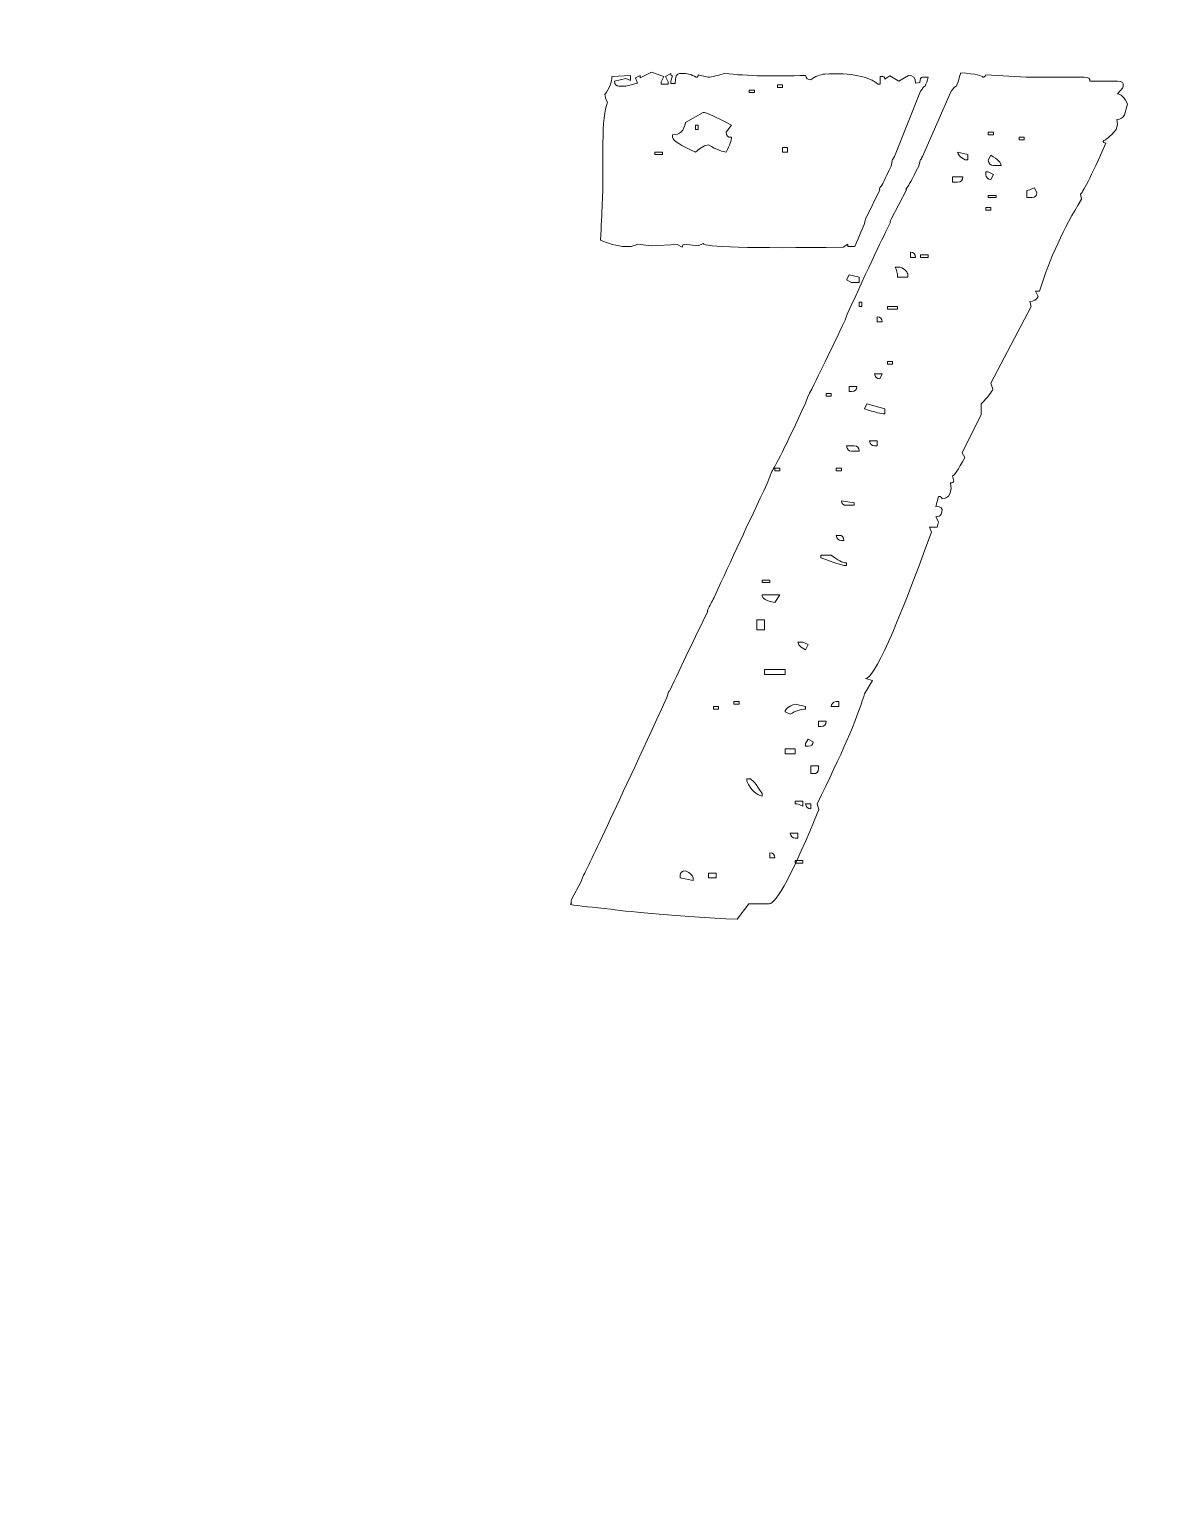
# Model space of a CAD drawing. Header units: centimetres. Extents: x -162 to 162, y -134 to 134.
# Drawn here: x 58.468 to 60.02, y -76.499 to -74.491 of the extents above; entities that cross this region are included whole.
import ezdxf

# ---------------------------------------------------------------- set-up
doc = ezdxf.new("R2010")
doc.units = ezdxf.units.CM
doc.header["$MEASUREMENT"] = 0
doc.layers.add('Capa 1', color=7, linetype='Continuous')
doc.layers.add('GUIDE', color=7, linetype='Continuous')

msp = doc.modelspace()

# ---------------------------------------------------------------- linework, layer by layer
at = {"layer": 'Capa 1', "lineweight": 9}
msp.add_open_spline([(64.17534, -77.13382), (64.17534, -77.13382), (63.52067, -77.13382), (63.52067, -77.13382), (63.52067, -77.13382), (63.52067, -73.08376), (63.52067, -73.08376), (63.52067, -73.08376), (49.42661, -73.08376), (49.42661, -73.08376), (49.42661, -73.08376), (49.42661, -77.13382), (49.42661, -77.13382), (49.42661, -77.13382), (48.77195, -77.13382), (48.77195, -77.13382), (48.71267, -77.13382), (48.66462, -77.1819), (48.66462, -77.24119), (48.66462, -77.24119), (48.66462, -77.78853), (48.66462, -77.78853), (48.66462, -77.84777), (48.71267, -77.89581), (48.77195, -77.89581), (48.77195, -77.89581), (49.42661, -77.89581), (49.42661, -77.89581), (49.42661, -77.89581), (63.52067, -77.89581), (63.52067, -77.89581), (63.52067, -77.89581), (64.17534, -77.89581), (64.17534, -77.89581), (64.23462, -77.89581), (64.28267, -77.84777), (64.28267, -77.78853), (64.28267, -77.78853), (64.28267, -77.24119), (64.28267, -77.24119), (64.28267, -77.1819), (64.23462, -77.13382), (64.17534, -77.13382)], degree=3, knots=[0, 0, 0, 0, 0.0714286, 0.0714286, 0.0714286, 0.1428571, 0.1428571, 0.1428571, 0.2142857, 0.2142857, 0.2142857, 0.2857143, 0.2857143, 0.2857143, 0.3571429, 0.3571429, 0.3571429, 0.4285714, 0.4285714, 0.4285714, 0.5, 0.5, 0.5, 0.5714286, 0.5714286, 0.5714286, 0.6428571, 0.6428571, 0.6428571, 0.7142857, 0.7142857, 0.7142857, 0.7857143, 0.7857143, 0.7857143, 0.8571429, 0.8571429, 0.8571429, 0.9285714, 0.9285714, 0.9285714, 1, 1, 1, 1], dxfattribs=at)
at = {"layer": 'Capa 1', "color": 2, "lineweight": 9}
for points, knots in [([(59.20724, -75.68652), (59.20724, -75.68652), (59.20898, -75.6839), (59.20898, -75.6839), (59.20782, -75.68332), (59.20782, -75.68186), (59.20898, -75.67954), (59.20898, -75.67954), (59.22207, -75.6551), (59.22207, -75.6551), (59.22207, -75.6551), (59.22469, -75.64724), (59.22469, -75.64724), (59.22586, -75.64724), (59.26397, -75.56606), (59.33904, -75.40371), (59.33904, -75.40371), (59.34166, -75.39498), (59.34166, -75.39498), (59.34166, -75.39498), (59.34253, -75.39498), (59.34253, -75.39498), (59.35941, -75.3589), (59.37687, -75.32253), (59.39491, -75.28587), (59.39432, -75.28587), (59.39461, -75.28441), (59.39578, -75.2815), (59.39869, -75.27626), (59.4016, -75.27074), (59.40451, -75.26492), (59.42662, -75.21604), (59.45048, -75.16483), (59.47608, -75.11129), (59.47608, -75.11129), (59.48219, -75.0947), (59.48219, -75.0947), (59.48627, -75.09005), (59.50169, -75.05892), (59.52846, -75.00131), (59.52846, -75.00131), (59.53108, -74.99345), (59.53108, -74.99345), (59.54621, -74.96377), (59.56337, -74.92857), (59.58258, -74.88783), (59.58258, -74.88783), (59.58519, -74.87998), (59.58519, -74.87998), (59.61545, -74.81422), (59.63524, -74.77232), (59.64455, -74.75428), (59.64339, -74.75428), (59.64368, -74.75283), (59.64542, -74.74992), (59.64542, -74.74992), (59.66637, -74.70976), (59.66637, -74.70976), (59.66521, -74.70976), (59.66579, -74.70831), (59.66812, -74.7054), (59.6687, -74.7054), (59.67365, -74.69609), (59.68296, -74.67747), (59.68296, -74.67747), (59.68558, -74.66787), (59.68558, -74.66787), (59.68558, -74.66903), (59.68645, -74.66787), (59.68819, -74.66437), (59.68819, -74.66437), (59.72747, -74.57534), (59.72747, -74.57534), (59.73038, -74.57068), (59.73271, -74.56836), (59.73446, -74.56836), (59.7362, -74.56487), (59.73766, -74.5605), (59.73882, -74.55526), (59.73882, -74.55526), (59.74057, -74.55003), (59.74057, -74.55003), (59.76093, -74.55177), (59.77083, -74.55381), (59.77024, -74.55614), (59.77257, -74.55614), (59.77403, -74.55497), (59.77461, -74.55264), (59.77461, -74.55264), (59.8296, -74.55614), (59.8296, -74.55614), (59.8296, -74.55614), (59.90903, -74.55614), (59.90903, -74.55614), (59.91485, -74.55614), (59.91747, -74.55788), (59.91689, -74.56137), (59.91689, -74.56137), (59.95442, -74.56137), (59.95442, -74.56137), (59.96082, -74.56137), (59.96344, -74.5637), (59.96228, -74.56836), (59.96228, -74.56836), (59.96141, -74.57098), (59.96141, -74.57098), (59.96141, -74.57098), (59.95442, -74.57883), (59.95442, -74.57883), (59.95908, -74.57883), (59.96373, -74.58349), (59.96839, -74.5928), (59.96839, -74.5928), (59.96402, -74.60764), (59.96402, -74.60764), (59.96228, -74.61171), (59.95879, -74.61375), (59.95355, -74.61375), (59.95355, -74.61375), (59.95442, -74.62073), (59.95442, -74.62073), (59.95442, -74.62073), (59.95268, -74.62771), (59.95268, -74.62771), (59.94395, -74.63761), (59.93813, -74.64255), (59.93522, -74.64255), (59.93464, -74.64488), (59.9358, -74.64604), (59.93871, -74.64604), (59.91776, -74.6926), (59.90612, -74.71587), (59.9038, -74.71587), (59.9038, -74.71587), (59.90554, -74.72286), (59.90554, -74.72286), (59.8811, -74.76185), (59.8619, -74.80374), (59.84793, -74.84855), (59.84793, -74.84855), (59.84269, -74.84855), (59.84269, -74.84855), (59.84269, -74.84855), (59.84619, -74.85553), (59.84619, -74.85553), (59.84386, -74.86019), (59.84008, -74.86252), (59.83484, -74.86252), (59.83484, -74.86252), (59.83658, -74.8695), (59.83658, -74.8695), (59.83658, -74.8695), (59.78159, -74.97425), (59.78159, -74.97425), (59.78159, -74.97425), (59.78421, -74.9821), (59.78421, -74.9821), (59.78305, -74.98618), (59.77781, -74.99287), (59.7685, -75.00218), (59.7685, -75.00218), (59.7685, -75.01702), (59.7685, -75.01702), (59.7685, -75.01702), (59.74231, -75.06939), (59.74231, -75.06939), (59.74231, -75.06939), (59.7458, -75.0755), (59.7458, -75.0755), (59.73708, -75.09238), (59.73155, -75.10081), (59.72922, -75.10081), (59.72922, -75.10081), (59.73097, -75.1078), (59.73097, -75.1078), (59.73038, -75.10954), (59.72893, -75.11042), (59.7266, -75.11042), (59.7266, -75.11042), (59.72747, -75.11827), (59.72747, -75.11827), (59.72747, -75.11827), (59.72573, -75.12526), (59.72573, -75.12526), (59.7234, -75.12991), (59.71962, -75.13224), (59.71438, -75.13224), (59.71496, -75.12991), (59.71351, -75.12875), (59.71002, -75.12875), (59.71002, -75.12875), (59.70652, -75.14271), (59.70652, -75.14271), (59.71351, -75.14271), (59.71613, -75.14504), (59.71438, -75.1497), (59.71438, -75.1497), (59.71351, -75.15319), (59.71351, -75.15319), (59.71234, -75.15552), (59.71002, -75.15668), (59.70652, -75.15668), (59.70652, -75.15668), (59.71002, -75.16366), (59.71002, -75.16366), (59.71002, -75.16366), (59.70827, -75.17065), (59.70827, -75.17065), (59.70827, -75.17065), (59.6978, -75.17065), (59.6978, -75.17065), (59.6978, -75.17065), (59.70041, -75.17763), (59.70041, -75.17763), (59.65211, -75.31089), (59.62215, -75.37752), (59.61051, -75.37752), (59.61051, -75.37752), (59.62011, -75.38014), (59.62011, -75.38014), (59.62011, -75.38014), (59.60876, -75.39847), (59.60876, -75.39847), (59.60876, -75.39847), (59.60789, -75.40196), (59.60789, -75.40196), (59.59858, -75.43338), (59.57734, -75.48226), (59.54417, -75.5486), (59.54417, -75.5486), (59.54679, -75.55646), (59.54679, -75.55646), (59.51129, -75.64258), (59.48859, -75.68565), (59.4787, -75.68565), (59.4787, -75.68565), (59.45077, -75.68565), (59.45077, -75.68565), (59.45077, -75.68565), (59.43506, -75.7066), (59.43506, -75.7066), (59.35068, -75.70194), (59.29307, -75.69728), (59.26223, -75.69263), (59.23779, -75.6903), (59.21946, -75.68826), (59.20724, -75.68652)], [0, 0, 0, 0, 0.0121951, 0.0121951, 0.0121951, 0.0243902, 0.0243902, 0.0243902, 0.0365854, 0.0365854, 0.0365854, 0.0487805, 0.0487805, 0.0487805, 0.0609756, 0.0609756, 0.0609756, 0.0731707, 0.0731707, 0.0731707, 0.0853659, 0.0853659, 0.0853659, 0.097561, 0.097561, 0.097561, 0.1097561, 0.1097561, 0.1097561, 0.1219512, 0.1219512, 0.1219512, 0.1341463, 0.1341463, 0.1341463, 0.1463415, 0.1463415, 0.1463415, 0.1585366, 0.1585366, 0.1585366, 0.1707317, 0.1707317, 0.1707317, 0.1829268, 0.1829268, 0.1829268, 0.195122, 0.195122, 0.195122, 0.2073171, 0.2073171, 0.2073171, 0.2195122, 0.2195122, 0.2195122, 0.2317073, 0.2317073, 0.2317073, 0.2439024, 0.2439024, 0.2439024, 0.2560976, 0.2560976, 0.2560976, 0.2682927, 0.2682927, 0.2682927, 0.2804878, 0.2804878, 0.2804878, 0.2926829, 0.2926829, 0.2926829, 0.304878, 0.304878, 0.304878, 0.3170732, 0.3170732, 0.3170732, 0.3292683, 0.3292683, 0.3292683, 0.3414634, 0.3414634, 0.3414634, 0.3536585, 0.3536585, 0.3536585, 0.3658537, 0.3658537, 0.3658537, 0.3780488, 0.3780488, 0.3780488, 0.3902439, 0.3902439, 0.3902439, 0.402439, 0.402439, 0.402439, 0.4146341, 0.4146341, 0.4146341, 0.4268293, 0.4268293, 0.4268293, 0.4390244, 0.4390244, 0.4390244, 0.4512195, 0.4512195, 0.4512195, 0.4634146, 0.4634146, 0.4634146, 0.4756098, 0.4756098, 0.4756098, 0.4878049, 0.4878049, 0.4878049, 0.5, 0.5, 0.5, 0.5121951, 0.5121951, 0.5121951, 0.5243902, 0.5243902, 0.5243902, 0.5365854, 0.5365854, 0.5365854, 0.5487805, 0.5487805, 0.5487805, 0.5609756, 0.5609756, 0.5609756, 0.5731707, 0.5731707, 0.5731707, 0.5853659, 0.5853659, 0.5853659, 0.597561, 0.597561, 0.597561, 0.6097561, 0.6097561, 0.6097561, 0.6219512, 0.6219512, 0.6219512, 0.6341463, 0.6341463, 0.6341463, 0.6463415, 0.6463415, 0.6463415, 0.6585366, 0.6585366, 0.6585366, 0.6707317, 0.6707317, 0.6707317, 0.6829268, 0.6829268, 0.6829268, 0.695122, 0.695122, 0.695122, 0.7073171, 0.7073171, 0.7073171, 0.7195122, 0.7195122, 0.7195122, 0.7317073, 0.7317073, 0.7317073, 0.7439024, 0.7439024, 0.7439024, 0.7560976, 0.7560976, 0.7560976, 0.7682927, 0.7682927, 0.7682927, 0.7804878, 0.7804878, 0.7804878, 0.7926829, 0.7926829, 0.7926829, 0.804878, 0.804878, 0.804878, 0.8170732, 0.8170732, 0.8170732, 0.8292683, 0.8292683, 0.8292683, 0.8414634, 0.8414634, 0.8414634, 0.8536585, 0.8536585, 0.8536585, 0.8658537, 0.8658537, 0.8658537, 0.8780488, 0.8780488, 0.8780488, 0.8902439, 0.8902439, 0.8902439, 0.902439, 0.902439, 0.902439, 0.9146341, 0.9146341, 0.9146341, 0.9268293, 0.9268293, 0.9268293, 0.9390244, 0.9390244, 0.9390244, 0.9512195, 0.9512195, 0.9512195, 0.9634146, 0.9634146, 0.9634146, 0.9756098, 0.9756098, 0.9756098, 0.9878049, 0.9878049, 0.9878049, 1, 1, 1, 1]), ([(59.59567, -74.78745), (59.59567, -74.78745), (59.58607, -74.78745), (59.58607, -74.78745), (59.58607, -74.78745), (59.58607, -74.78396), (59.58607, -74.78396), (59.58607, -74.78396), (59.57996, -74.78832), (59.57996, -74.78832), (59.45252, -74.79007), (59.3888, -74.78832), (59.3888, -74.78309), (59.3888, -74.78309), (59.38181, -74.78658), (59.38181, -74.78658), (59.38181, -74.78658), (59.36261, -74.78396), (59.36261, -74.78396), (59.36086, -74.78454), (59.35999, -74.786), (59.35999, -74.78832), (59.35999, -74.78832), (59.35301, -74.78483), (59.35301, -74.78483), (59.35301, -74.78483), (59.31809, -74.78658), (59.31809, -74.78658), (59.31809, -74.78658), (59.29889, -74.78396), (59.29889, -74.78396), (59.2954, -74.78629), (59.29132, -74.78745), (59.28667, -74.78745), (59.27619, -74.78803), (59.26339, -74.78512), (59.24826, -74.77872), (59.25059, -74.74031), (59.25175, -74.71122), (59.25175, -74.69143), (59.25175, -74.69143), (59.25175, -74.64604), (59.25175, -74.64604), (59.25175, -74.61927), (59.25379, -74.60065), (59.25786, -74.59018), (59.25554, -74.58552), (59.25437, -74.58203), (59.25437, -74.5797), (59.26077, -74.57098), (59.26397, -74.56283), (59.26397, -74.55526), (59.26397, -74.55526), (59.28929, -74.55352), (59.28929, -74.55352), (59.28929, -74.55352), (59.28929, -74.5605), (59.28929, -74.5605), (59.28929, -74.5605), (59.28318, -74.55788), (59.28318, -74.55788), (59.28318, -74.55788), (59.26746, -74.56137), (59.26746, -74.56137), (59.26805, -74.56603), (59.27008, -74.56836), (59.27357, -74.56836), (59.27357, -74.56836), (59.28318, -74.56836), (59.28318, -74.56836), (59.28318, -74.56836), (59.29889, -74.56399), (59.29889, -74.56399), (59.29889, -74.56399), (59.29627, -74.55701), (59.29627, -74.55701), (59.29627, -74.55701), (59.30238, -74.55352), (59.30238, -74.55352), (59.30238, -74.55352), (59.30238, -74.55701), (59.30238, -74.55701), (59.30238, -74.55701), (59.31809, -74.54915), (59.31809, -74.54915), (59.31809, -74.54915), (59.33468, -74.55526), (59.33468, -74.55526), (59.33468, -74.55526), (59.33119, -74.56225), (59.33119, -74.56225), (59.33119, -74.56225), (59.33119, -74.56574), (59.33119, -74.56574), (59.33119, -74.56574), (59.34079, -74.56574), (59.34079, -74.56574), (59.34079, -74.56574), (59.34079, -74.56225), (59.34079, -74.56225), (59.34079, -74.56225), (59.3373, -74.55526), (59.3373, -74.55526), (59.3373, -74.55526), (59.34428, -74.5509), (59.34428, -74.5509), (59.34428, -74.55323), (59.34515, -74.55439), (59.3469, -74.55439), (59.3469, -74.55439), (59.34428, -74.56137), (59.34428, -74.56137), (59.34428, -74.56137), (59.34428, -74.56487), (59.34428, -74.56487), (59.34428, -74.56487), (59.35039, -74.56487), (59.35039, -74.56487), (59.35039, -74.55555), (59.35243, -74.5509), (59.3565, -74.5509), (59.3565, -74.5509), (59.35999, -74.5509), (59.35999, -74.5509), (59.36581, -74.55032), (59.37221, -74.55206), (59.37919, -74.55614), (59.38094, -74.55614), (59.38181, -74.55497), (59.38181, -74.55264), (59.38181, -74.55264), (59.39491, -74.55614), (59.39491, -74.55614), (59.40131, -74.55555), (59.40887, -74.55381), (59.4176, -74.5509), (59.44961, -74.55439), (59.48656, -74.55526), (59.52846, -74.55352), (59.52904, -74.55759), (59.53137, -74.55963), (59.53544, -74.55963), (59.54184, -74.55497), (59.54824, -74.55235), (59.55464, -74.55177), (59.5913, -74.55003), (59.61545, -74.55468), (59.62709, -74.56574), (59.62709, -74.56574), (59.63058, -74.56574), (59.63058, -74.56574), (59.63058, -74.56574), (59.63058, -74.55526), (59.63058, -74.55526), (59.63058, -74.55526), (59.63408, -74.55526), (59.63408, -74.55526), (59.63582, -74.55526), (59.63669, -74.55643), (59.63669, -74.55875), (59.63669, -74.55875), (59.64368, -74.55439), (59.64368, -74.55439), (59.64368, -74.55439), (59.6559, -74.56137), (59.6559, -74.56137), (59.6559, -74.56137), (59.66899, -74.55352), (59.66899, -74.55352), (59.67539, -74.55352), (59.67859, -74.55701), (59.67859, -74.56399), (59.67859, -74.56399), (59.6847, -74.56312), (59.6847, -74.56312), (59.6847, -74.55846), (59.68587, -74.55614), (59.68819, -74.55614), (59.68819, -74.55614), (59.69605, -74.55614), (59.69605, -74.55614), (59.69489, -74.56079), (59.69343, -74.56487), (59.69169, -74.56836), (59.69052, -74.56836), (59.68848, -74.57068), (59.68558, -74.57534), (59.68558, -74.57534), (59.64979, -74.66437), (59.64979, -74.66437), (59.64804, -74.66787), (59.64717, -74.66903), (59.64717, -74.66787), (59.64717, -74.66787), (59.64542, -74.67747), (59.64542, -74.67747), (59.63669, -74.69609), (59.63204, -74.7054), (59.63146, -74.7054), (59.62913, -74.70831), (59.62855, -74.70976), (59.62971, -74.70976), (59.62971, -74.70976), (59.61051, -74.74992), (59.61051, -74.74992), (59.60934, -74.75283), (59.60905, -74.75428), (59.60963, -74.75428), (59.60672, -74.76126), (59.60207, -74.77232), (59.59567, -74.78745)], [0, 0, 0, 0, 0.0142857, 0.0142857, 0.0142857, 0.0285714, 0.0285714, 0.0285714, 0.0428571, 0.0428571, 0.0428571, 0.0571429, 0.0571429, 0.0571429, 0.0714286, 0.0714286, 0.0714286, 0.0857143, 0.0857143, 0.0857143, 0.1, 0.1, 0.1, 0.1142857, 0.1142857, 0.1142857, 0.1285714, 0.1285714, 0.1285714, 0.1428571, 0.1428571, 0.1428571, 0.1571429, 0.1571429, 0.1571429, 0.1714286, 0.1714286, 0.1714286, 0.1857143, 0.1857143, 0.1857143, 0.2, 0.2, 0.2, 0.2142857, 0.2142857, 0.2142857, 0.2285714, 0.2285714, 0.2285714, 0.2428571, 0.2428571, 0.2428571, 0.2571429, 0.2571429, 0.2571429, 0.2714286, 0.2714286, 0.2714286, 0.2857143, 0.2857143, 0.2857143, 0.3, 0.3, 0.3, 0.3142857, 0.3142857, 0.3142857, 0.3285714, 0.3285714, 0.3285714, 0.3428571, 0.3428571, 0.3428571, 0.3571429, 0.3571429, 0.3571429, 0.3714286, 0.3714286, 0.3714286, 0.3857143, 0.3857143, 0.3857143, 0.4, 0.4, 0.4, 0.4142857, 0.4142857, 0.4142857, 0.4285714, 0.4285714, 0.4285714, 0.4428571, 0.4428571, 0.4428571, 0.4571429, 0.4571429, 0.4571429, 0.4714286, 0.4714286, 0.4714286, 0.4857143, 0.4857143, 0.4857143, 0.5, 0.5, 0.5, 0.5142857, 0.5142857, 0.5142857, 0.5285714, 0.5285714, 0.5285714, 0.5428571, 0.5428571, 0.5428571, 0.5571429, 0.5571429, 0.5571429, 0.5714286, 0.5714286, 0.5714286, 0.5857143, 0.5857143, 0.5857143, 0.6, 0.6, 0.6, 0.6142857, 0.6142857, 0.6142857, 0.6285714, 0.6285714, 0.6285714, 0.6428571, 0.6428571, 0.6428571, 0.6571429, 0.6571429, 0.6571429, 0.6714286, 0.6714286, 0.6714286, 0.6857143, 0.6857143, 0.6857143, 0.7, 0.7, 0.7, 0.7142857, 0.7142857, 0.7142857, 0.7285714, 0.7285714, 0.7285714, 0.7428571, 0.7428571, 0.7428571, 0.7571429, 0.7571429, 0.7571429, 0.7714286, 0.7714286, 0.7714286, 0.7857143, 0.7857143, 0.7857143, 0.8, 0.8, 0.8, 0.8142857, 0.8142857, 0.8142857, 0.8285714, 0.8285714, 0.8285714, 0.8428571, 0.8428571, 0.8428571, 0.8571429, 0.8571429, 0.8571429, 0.8714286, 0.8714286, 0.8714286, 0.8857143, 0.8857143, 0.8857143, 0.9, 0.9, 0.9, 0.9142857, 0.9142857, 0.9142857, 0.9285714, 0.9285714, 0.9285714, 0.9428571, 0.9428571, 0.9428571, 0.9571429, 0.9571429, 0.9571429, 0.9714286, 0.9714286, 0.9714286, 0.9857143, 0.9857143, 0.9857143, 1, 1, 1, 1]), ([(59.45164, -74.57359), (59.45164, -74.57359), (59.45164, -74.57709), (59.45164, -74.57709), (59.45164, -74.57709), (59.45863, -74.57709), (59.45863, -74.57709), (59.45863, -74.57709), (59.45863, -74.57359), (59.45863, -74.57359), (59.45863, -74.57359), (59.45164, -74.57359), (59.45164, -74.57359)], [0, 0, 0, 0, 0.25, 0.25, 0.25, 0.5, 0.5, 0.5, 0.75, 0.75, 0.75, 1, 1, 1, 1]), ([(59.49005, -74.56661), (59.49005, -74.56661), (59.49005, -74.5701), (59.49005, -74.5701), (59.49005, -74.5701), (59.49703, -74.5701), (59.49703, -74.5701), (59.49703, -74.5701), (59.49703, -74.56661), (59.49703, -74.56661), (59.49703, -74.56661), (59.49005, -74.56661), (59.49005, -74.56661)], [0, 0, 0, 0, 0.25, 0.25, 0.25, 0.5, 0.5, 0.5, 0.75, 0.75, 0.75, 1, 1, 1, 1]), ([(59.3888, -74.60414), (59.3888, -74.60414), (59.36435, -74.61811), (59.36435, -74.61811), (59.36261, -74.62917), (59.35679, -74.6347), (59.3469, -74.6347), (59.3469, -74.6347), (59.3469, -74.63819), (59.3469, -74.63819), (59.34748, -74.64284), (59.35795, -74.64953), (59.37832, -74.65826), (59.38589, -74.65186), (59.3917, -74.64866), (59.39578, -74.64866), (59.40742, -74.65506), (59.41556, -74.65826), (59.42022, -74.65826), (59.42487, -74.64895), (59.4272, -74.64226), (59.4272, -74.63819), (59.42255, -74.63819), (59.42022, -74.63586), (59.42022, -74.6312), (59.42022, -74.6312), (59.4272, -74.6216), (59.4272, -74.6216), (59.40509, -74.60996), (59.39229, -74.60414), (59.3888, -74.60414)], [0, 0, 0, 0, 0.1, 0.1, 0.1, 0.2, 0.2, 0.2, 0.3, 0.3, 0.3, 0.4, 0.4, 0.4, 0.5, 0.5, 0.5, 0.6, 0.6, 0.6, 0.7, 0.7, 0.7, 0.8, 0.8, 0.8, 0.9, 0.9, 0.9, 1, 1, 1, 1]), ([(59.37832, -74.6216), (59.37832, -74.6216), (59.38181, -74.6216), (59.38181, -74.6216), (59.38181, -74.6216), (59.38181, -74.62771), (59.38181, -74.62771), (59.38181, -74.62771), (59.37832, -74.62771), (59.37832, -74.62771), (59.37832, -74.62771), (59.37832, -74.6216), (59.37832, -74.6216)], [0, 0, 0, 0, 0.25, 0.25, 0.25, 0.5, 0.5, 0.5, 0.75, 0.75, 0.75, 1, 1, 1, 1]), ([(59.7781, -74.6312), (59.7781, -74.6312), (59.7781, -74.6347), (59.7781, -74.6347), (59.7781, -74.6347), (59.78508, -74.6347), (59.78508, -74.6347), (59.78508, -74.6347), (59.78508, -74.6312), (59.78508, -74.6312), (59.78508, -74.6312), (59.7781, -74.6312), (59.7781, -74.6312)], [0, 0, 0, 0, 0.25, 0.25, 0.25, 0.5, 0.5, 0.5, 0.75, 0.75, 0.75, 1, 1, 1, 1]), ([(59.82, -74.63819), (59.82, -74.63819), (59.82, -74.64168), (59.82, -74.64168), (59.82, -74.64168), (59.82698, -74.64168), (59.82698, -74.64168), (59.82698, -74.64168), (59.82698, -74.63819), (59.82698, -74.63819), (59.82698, -74.63819), (59.82, -74.63819), (59.82, -74.63819)], [0, 0, 0, 0, 0.25, 0.25, 0.25, 0.5, 0.5, 0.5, 0.75, 0.75, 0.75, 1, 1, 1, 1]), ([(59.32246, -74.65826), (59.32246, -74.65826), (59.32246, -74.66176), (59.32246, -74.66176), (59.32246, -74.66176), (59.33293, -74.66176), (59.33293, -74.66176), (59.33293, -74.66176), (59.33293, -74.65826), (59.33293, -74.65826), (59.33293, -74.65826), (59.32246, -74.65826), (59.32246, -74.65826)], [0, 0, 0, 0, 0.25, 0.25, 0.25, 0.5, 0.5, 0.5, 0.75, 0.75, 0.75, 1, 1, 1, 1]), ([(59.49703, -74.65215), (59.49703, -74.65215), (59.49703, -74.65826), (59.49703, -74.65826), (59.49703, -74.65826), (59.50402, -74.65826), (59.50402, -74.65826), (59.50402, -74.65826), (59.50402, -74.65215), (59.50402, -74.65215), (59.50402, -74.65215), (59.49703, -74.65215), (59.49703, -74.65215)], [0, 0, 0, 0, 0.25, 0.25, 0.25, 0.5, 0.5, 0.5, 0.75, 0.75, 0.75, 1, 1, 1, 1]), ([(59.7362, -74.65826), (59.7362, -74.66176), (59.73969, -74.66525), (59.74668, -74.66874), (59.74668, -74.66874), (59.75017, -74.66874), (59.75017, -74.66874), (59.75017, -74.66874), (59.75017, -74.66176), (59.75017, -74.66176), (59.75017, -74.66176), (59.7362, -74.65826), (59.7362, -74.65826)], [0, 0, 0, 0, 0.25, 0.25, 0.25, 0.5, 0.5, 0.5, 0.75, 0.75, 0.75, 1, 1, 1, 1]), ([(59.78159, -74.66263), (59.78159, -74.66263), (59.7781, -74.66961), (59.7781, -74.66961), (59.77868, -74.67427), (59.78101, -74.67659), (59.78508, -74.67659), (59.78508, -74.67659), (59.79556, -74.67659), (59.79556, -74.67659), (59.79556, -74.6731), (59.7909, -74.66845), (59.78159, -74.66263)], [0, 0, 0, 0, 0.25, 0.25, 0.25, 0.5, 0.5, 0.5, 0.75, 0.75, 0.75, 1, 1, 1, 1]), ([(59.72922, -74.69231), (59.72922, -74.69231), (59.72922, -74.69929), (59.72922, -74.69929), (59.72922, -74.69929), (59.7362, -74.69929), (59.7362, -74.69929), (59.74086, -74.69929), (59.74319, -74.69696), (59.74319, -74.69231), (59.74319, -74.69231), (59.72922, -74.69231), (59.72922, -74.69231)], [0, 0, 0, 0, 0.25, 0.25, 0.25, 0.5, 0.5, 0.5, 0.75, 0.75, 0.75, 1, 1, 1, 1]), ([(59.77461, -74.68532), (59.77461, -74.68532), (59.77461, -74.68881), (59.77461, -74.68881), (59.77519, -74.69347), (59.77752, -74.6958), (59.78159, -74.6958), (59.78159, -74.6958), (59.78508, -74.68881), (59.78508, -74.68881), (59.78508, -74.68881), (59.7781, -74.68532), (59.7781, -74.68532), (59.7781, -74.68532), (59.77461, -74.68532), (59.77461, -74.68532)], [0, 0, 0, 0, 0.2, 0.2, 0.2, 0.4, 0.4, 0.4, 0.6, 0.6, 0.6, 0.8, 0.8, 0.8, 1, 1, 1, 1]), ([(59.7781, -74.71762), (59.7781, -74.71762), (59.7781, -74.72024), (59.7781, -74.72024), (59.7781, -74.72024), (59.78858, -74.72024), (59.78858, -74.72024), (59.78858, -74.72024), (59.78858, -74.71762), (59.78858, -74.71762), (59.78858, -74.71762), (59.7781, -74.71762), (59.7781, -74.71762)], [0, 0, 0, 0, 0.25, 0.25, 0.25, 0.5, 0.5, 0.5, 0.75, 0.75, 0.75, 1, 1, 1, 1]), ([(59.83047, -74.71064), (59.83047, -74.71064), (59.83047, -74.72024), (59.83047, -74.72024), (59.83047, -74.72024), (59.83746, -74.72024), (59.83746, -74.72024), (59.84211, -74.72024), (59.84444, -74.7182), (59.84444, -74.71413), (59.84444, -74.71413), (59.84095, -74.70714), (59.84095, -74.70714), (59.83629, -74.70947), (59.8328, -74.71064), (59.83047, -74.71064)], [0, 0, 0, 0, 0.2, 0.2, 0.2, 0.4, 0.4, 0.4, 0.6, 0.6, 0.6, 0.8, 0.8, 0.8, 1, 1, 1, 1]), ([(59.77461, -74.7342), (59.77461, -74.7342), (59.77461, -74.7377), (59.77461, -74.7377), (59.77461, -74.7377), (59.78159, -74.7377), (59.78159, -74.7377), (59.78159, -74.7377), (59.78159, -74.7342), (59.78159, -74.7342), (59.78159, -74.7342), (59.77461, -74.7342), (59.77461, -74.7342)], [0, 0, 0, 0, 0.25, 0.25, 0.25, 0.5, 0.5, 0.5, 0.75, 0.75, 0.75, 1, 1, 1, 1]), ([(59.67161, -74.79531), (59.67161, -74.79531), (59.67161, -74.80229), (59.67161, -74.80229), (59.67161, -74.80229), (59.67859, -74.80229), (59.67859, -74.80229), (59.67859, -74.79763), (59.67626, -74.79531), (59.67161, -74.79531)], [0, 0, 0, 0, 0.3333333, 0.3333333, 0.3333333, 0.6666667, 0.6666667, 0.6666667, 1, 1, 1, 1]), ([(59.68558, -74.7988), (59.68558, -74.7988), (59.68558, -74.80229), (59.68558, -74.80229), (59.68558, -74.80229), (59.69605, -74.80229), (59.69605, -74.80229), (59.69605, -74.80229), (59.69605, -74.7988), (59.69605, -74.7988), (59.69605, -74.7988), (59.68558, -74.7988), (59.68558, -74.7988)], [0, 0, 0, 0, 0.25, 0.25, 0.25, 0.5, 0.5, 0.5, 0.75, 0.75, 0.75, 1, 1, 1, 1]), ([(59.65066, -74.81538), (59.65299, -74.81946), (59.65415, -74.82411), (59.65415, -74.82935), (59.65415, -74.82935), (59.66812, -74.82935), (59.66812, -74.82935), (59.66812, -74.82935), (59.66812, -74.82586), (59.66812, -74.82586), (59.66812, -74.82237), (59.66463, -74.81887), (59.65764, -74.81538), (59.65764, -74.81538), (59.65066, -74.81538), (59.65066, -74.81538)], [0, 0, 0, 0, 0.2, 0.2, 0.2, 0.4, 0.4, 0.4, 0.6, 0.6, 0.6, 0.8, 0.8, 0.8, 1, 1, 1, 1]), ([(59.58781, -74.82586), (59.58781, -74.82586), (59.58432, -74.83284), (59.58432, -74.83284), (59.58432, -74.83284), (59.5913, -74.83633), (59.5913, -74.83633), (59.5913, -74.83633), (59.60178, -74.83633), (59.60178, -74.83633), (59.60178, -74.83633), (59.60178, -74.82935), (59.60178, -74.82935), (59.60178, -74.82935), (59.58781, -74.82586), (59.58781, -74.82586)], [0, 0, 0, 0, 0.2, 0.2, 0.2, 0.4, 0.4, 0.4, 0.6, 0.6, 0.6, 0.8, 0.8, 0.8, 1, 1, 1, 1]), ([(59.60178, -74.86339), (59.60178, -74.86339), (59.60178, -74.8695), (59.60178, -74.8695), (59.60178, -74.8695), (59.60527, -74.8695), (59.60527, -74.8695), (59.60527, -74.8695), (59.60527, -74.86339), (59.60527, -74.86339), (59.60527, -74.86339), (59.60178, -74.86339), (59.60178, -74.86339)], [0, 0, 0, 0, 0.25, 0.25, 0.25, 0.5, 0.5, 0.5, 0.75, 0.75, 0.75, 1, 1, 1, 1]), ([(59.64019, -74.8695), (59.64019, -74.8695), (59.64019, -74.87299), (59.64019, -74.87299), (59.64019, -74.87299), (59.65415, -74.87299), (59.65415, -74.87299), (59.65415, -74.87299), (59.65415, -74.8695), (59.65415, -74.8695), (59.65415, -74.8695), (59.64019, -74.8695), (59.64019, -74.8695)], [0, 0, 0, 0, 0.25, 0.25, 0.25, 0.5, 0.5, 0.5, 0.75, 0.75, 0.75, 1, 1, 1, 1]), ([(59.62622, -74.88347), (59.62622, -74.88347), (59.62622, -74.89045), (59.62622, -74.89045), (59.62622, -74.89045), (59.6332, -74.89045), (59.6332, -74.89045), (59.6332, -74.88579), (59.63087, -74.88347), (59.62622, -74.88347)], [0, 0, 0, 0, 0.3333333, 0.3333333, 0.3333333, 0.6666667, 0.6666667, 0.6666667, 1, 1, 1, 1]), ([(59.62273, -74.96115), (59.62331, -74.96581), (59.62564, -74.96814), (59.62971, -74.96814), (59.62971, -74.96814), (59.6332, -74.96115), (59.6332, -74.96115), (59.6332, -74.96115), (59.62273, -74.96115), (59.62273, -74.96115)], [0, 0, 0, 0, 0.3333333, 0.3333333, 0.3333333, 0.6666667, 0.6666667, 0.6666667, 1, 1, 1, 1]), ([(59.64019, -74.94457), (59.64019, -74.94457), (59.64019, -74.94806), (59.64019, -74.94806), (59.64019, -74.94806), (59.64717, -74.94806), (59.64717, -74.94806), (59.64717, -74.94806), (59.64717, -74.94457), (59.64717, -74.94457), (59.64717, -74.94457), (59.64019, -74.94457), (59.64019, -74.94457)], [0, 0, 0, 0, 0.25, 0.25, 0.25, 0.5, 0.5, 0.5, 0.75, 0.75, 0.75, 1, 1, 1, 1]), ([(59.58781, -74.97861), (59.58781, -74.97861), (59.58781, -74.98559), (59.58781, -74.98559), (59.58781, -74.98559), (59.5913, -74.98559), (59.5913, -74.98559), (59.59596, -74.98559), (59.59829, -74.98327), (59.59829, -74.97861), (59.59829, -74.97861), (59.58781, -74.97861), (59.58781, -74.97861)], [0, 0, 0, 0, 0.25, 0.25, 0.25, 0.5, 0.5, 0.5, 0.75, 0.75, 0.75, 1, 1, 1, 1]), ([(59.55639, -74.98821), (59.55639, -74.98821), (59.55639, -74.9917), (59.55639, -74.9917), (59.55639, -74.9917), (59.56337, -74.9917), (59.56337, -74.9917), (59.56337, -74.9917), (59.56337, -74.98821), (59.56337, -74.98821), (59.56337, -74.98821), (59.55639, -74.98821), (59.55639, -74.98821)], [0, 0, 0, 0, 0.25, 0.25, 0.25, 0.5, 0.5, 0.5, 0.75, 0.75, 0.75, 1, 1, 1, 1]), ([(59.61225, -75.00218), (59.61225, -75.00218), (59.60876, -75.00916), (59.60876, -75.00916), (59.62331, -75.01382), (59.63262, -75.01615), (59.63669, -75.01615), (59.63669, -75.01615), (59.63669, -75.00916), (59.63669, -75.00916), (59.63669, -75.00916), (59.61225, -75.00218), (59.61225, -75.00218)], [0, 0, 0, 0, 0.25, 0.25, 0.25, 0.5, 0.5, 0.5, 0.75, 0.75, 0.75, 1, 1, 1, 1]), ([(59.58432, -75.05979), (59.5849, -75.06444), (59.58723, -75.06677), (59.5913, -75.06677), (59.5913, -75.06677), (59.60178, -75.06677), (59.60178, -75.06677), (59.60178, -75.06212), (59.59945, -75.05979), (59.5948, -75.05979), (59.5948, -75.05979), (59.58432, -75.05979), (59.58432, -75.05979)], [0, 0, 0, 0, 0.25, 0.25, 0.25, 0.5, 0.5, 0.5, 0.75, 0.75, 0.75, 1, 1, 1, 1]), ([(59.61574, -75.05281), (59.61633, -75.05746), (59.61865, -75.05979), (59.62273, -75.05979), (59.62273, -75.05979), (59.62622, -75.05979), (59.62622, -75.05979), (59.62622, -75.05979), (59.62622, -75.05281), (59.62622, -75.05281), (59.62622, -75.05281), (59.61574, -75.05281), (59.61574, -75.05281)], [0, 0, 0, 0, 0.25, 0.25, 0.25, 0.5, 0.5, 0.5, 0.75, 0.75, 0.75, 1, 1, 1, 1]), ([(59.48656, -75.09034), (59.48656, -75.09034), (59.48656, -75.09383), (59.48656, -75.09383), (59.48656, -75.09383), (59.49354, -75.09383), (59.49354, -75.09383), (59.49354, -75.09383), (59.49354, -75.09034), (59.49354, -75.09034), (59.49354, -75.09034), (59.48656, -75.09034), (59.48656, -75.09034)], [0, 0, 0, 0, 0.25, 0.25, 0.25, 0.5, 0.5, 0.5, 0.75, 0.75, 0.75, 1, 1, 1, 1]), ([(59.57035, -75.09034), (59.57035, -75.09034), (59.57035, -75.09383), (59.57035, -75.09383), (59.57035, -75.09383), (59.57734, -75.09383), (59.57734, -75.09383), (59.57734, -75.09383), (59.57734, -75.09034), (59.57734, -75.09034), (59.57734, -75.09034), (59.57035, -75.09034), (59.57035, -75.09034)], [0, 0, 0, 0, 0.25, 0.25, 0.25, 0.5, 0.5, 0.5, 0.75, 0.75, 0.75, 1, 1, 1, 1]), ([(59.57734, -75.13486), (59.57792, -75.13893), (59.58025, -75.14097), (59.58432, -75.14097), (59.58432, -75.14097), (59.5948, -75.14097), (59.5948, -75.14097), (59.5948, -75.14097), (59.5948, -75.13748), (59.5948, -75.13748), (59.5948, -75.13748), (59.57734, -75.13486), (59.57734, -75.13486)], [0, 0, 0, 0, 0.25, 0.25, 0.25, 0.5, 0.5, 0.5, 0.75, 0.75, 0.75, 1, 1, 1, 1]), ([(59.57035, -75.18199), (59.57094, -75.18665), (59.57326, -75.18898), (59.57734, -75.18898), (59.57734, -75.18898), (59.58083, -75.18898), (59.58083, -75.18898), (59.58083, -75.18432), (59.5785, -75.18199), (59.57385, -75.18199), (59.57385, -75.18199), (59.57035, -75.18199), (59.57035, -75.18199)], [0, 0, 0, 0, 0.25, 0.25, 0.25, 0.5, 0.5, 0.5, 0.75, 0.75, 0.75, 1, 1, 1, 1]), ([(59.54941, -75.20905), (59.54941, -75.20905), (59.54941, -75.21254), (59.54941, -75.21254), (59.56803, -75.21953), (59.5785, -75.22302), (59.58083, -75.22302), (59.58083, -75.22302), (59.58432, -75.22302), (59.58432, -75.22302), (59.58432, -75.22302), (59.58432, -75.21953), (59.58432, -75.21953), (59.57908, -75.21953), (59.5721, -75.21604), (59.56337, -75.20905), (59.56337, -75.20905), (59.54941, -75.20905), (59.54941, -75.20905)], [0, 0, 0, 0, 0.1666667, 0.1666667, 0.1666667, 0.3333333, 0.3333333, 0.3333333, 0.5, 0.5, 0.5, 0.6666667, 0.6666667, 0.6666667, 0.8333333, 0.8333333, 0.8333333, 1, 1, 1, 1]), ([(59.4691, -75.24309), (59.4691, -75.24309), (59.4691, -75.24659), (59.4691, -75.24659), (59.4691, -75.24659), (59.47958, -75.24659), (59.47958, -75.24659), (59.47958, -75.24659), (59.47958, -75.24309), (59.47958, -75.24309), (59.47958, -75.24309), (59.4691, -75.24309), (59.4691, -75.24309)], [0, 0, 0, 0, 0.25, 0.25, 0.25, 0.5, 0.5, 0.5, 0.75, 0.75, 0.75, 1, 1, 1, 1]), ([(59.4691, -75.26317), (59.4691, -75.26841), (59.47492, -75.2719), (59.48656, -75.27365), (59.48656, -75.27365), (59.49354, -75.26317), (59.49354, -75.26317), (59.49354, -75.26317), (59.4691, -75.26317), (59.4691, -75.26317)], [0, 0, 0, 0, 0.3333333, 0.3333333, 0.3333333, 0.6666667, 0.6666667, 0.6666667, 1, 1, 1, 1]), ([(59.46212, -75.29721), (59.46212, -75.29721), (59.46212, -75.31118), (59.46212, -75.31118), (59.46212, -75.31118), (59.47259, -75.31118), (59.47259, -75.31118), (59.47259, -75.31118), (59.47259, -75.29721), (59.47259, -75.29721), (59.47259, -75.29721), (59.46212, -75.29721), (59.46212, -75.29721)], [0, 0, 0, 0, 0.25, 0.25, 0.25, 0.5, 0.5, 0.5, 0.75, 0.75, 0.75, 1, 1, 1, 1]), ([(59.51798, -75.32776), (59.51798, -75.33126), (59.52147, -75.33475), (59.52846, -75.33824), (59.52846, -75.33824), (59.53195, -75.33126), (59.53195, -75.33126), (59.53195, -75.33126), (59.52496, -75.32776), (59.52496, -75.32776), (59.52496, -75.32776), (59.51798, -75.32776), (59.51798, -75.32776)], [0, 0, 0, 0, 0.25, 0.25, 0.25, 0.5, 0.5, 0.5, 0.75, 0.75, 0.75, 1, 1, 1, 1]), ([(59.47259, -75.3653), (59.47259, -75.3653), (59.47259, -75.37228), (59.47259, -75.37228), (59.47259, -75.37228), (59.50052, -75.37228), (59.50052, -75.37228), (59.50052, -75.37228), (59.50052, -75.3653), (59.50052, -75.3653), (59.50052, -75.3653), (59.47259, -75.3653), (59.47259, -75.3653)], [0, 0, 0, 0, 0.25, 0.25, 0.25, 0.5, 0.5, 0.5, 0.75, 0.75, 0.75, 1, 1, 1, 1]), ([(59.40276, -75.41593), (59.40276, -75.41593), (59.40276, -75.41942), (59.40276, -75.41942), (59.40276, -75.41942), (59.40974, -75.41942), (59.40974, -75.41942), (59.40974, -75.41942), (59.40974, -75.41593), (59.40974, -75.41593), (59.40974, -75.41593), (59.40276, -75.41593), (59.40276, -75.41593)], [0, 0, 0, 0, 0.25, 0.25, 0.25, 0.5, 0.5, 0.5, 0.75, 0.75, 0.75, 1, 1, 1, 1]), ([(59.43069, -75.40894), (59.43069, -75.40894), (59.43069, -75.41243), (59.43069, -75.41243), (59.43069, -75.41243), (59.43768, -75.41243), (59.43768, -75.41243), (59.43768, -75.41243), (59.43768, -75.40894), (59.43768, -75.40894), (59.43768, -75.40894), (59.43069, -75.40894), (59.43069, -75.40894)], [0, 0, 0, 0, 0.25, 0.25, 0.25, 0.5, 0.5, 0.5, 0.75, 0.75, 0.75, 1, 1, 1, 1]), ([(59.50052, -75.42291), (59.50052, -75.42291), (59.50751, -75.4264), (59.50751, -75.4264), (59.51507, -75.42174), (59.52206, -75.41942), (59.52846, -75.41942), (59.52846, -75.41942), (59.52846, -75.41593), (59.52846, -75.41593), (59.52846, -75.41593), (59.51449, -75.41243), (59.51449, -75.41243), (59.50518, -75.41593), (59.50052, -75.41942), (59.50052, -75.42291)], [0, 0, 0, 0, 0.2, 0.2, 0.2, 0.4, 0.4, 0.4, 0.6, 0.6, 0.6, 0.8, 0.8, 0.8, 1, 1, 1, 1]), ([(59.56337, -75.41593), (59.56337, -75.41593), (59.57385, -75.41593), (59.57385, -75.41593), (59.57385, -75.41593), (59.57385, -75.40894), (59.57385, -75.40894), (59.57385, -75.40894), (59.57035, -75.40894), (59.57035, -75.40894), (59.5657, -75.41011), (59.56337, -75.41243), (59.56337, -75.41593)], [0, 0, 0, 0, 0.25, 0.25, 0.25, 0.5, 0.5, 0.5, 0.75, 0.75, 0.75, 1, 1, 1, 1]), ([(59.54591, -75.436), (59.54591, -75.436), (59.54591, -75.44298), (59.54591, -75.44298), (59.54591, -75.44298), (59.54941, -75.44298), (59.54941, -75.44298), (59.55406, -75.44298), (59.55639, -75.44066), (59.55639, -75.436), (59.55639, -75.436), (59.54591, -75.436), (59.54591, -75.436)], [0, 0, 0, 0, 0.25, 0.25, 0.25, 0.5, 0.5, 0.5, 0.75, 0.75, 0.75, 1, 1, 1, 1]), ([(59.53195, -75.46044), (59.53195, -75.46044), (59.52846, -75.46655), (59.52846, -75.46655), (59.52846, -75.46655), (59.52846, -75.47004), (59.52846, -75.47004), (59.52846, -75.47004), (59.53195, -75.47004), (59.53195, -75.47004), (59.5366, -75.47004), (59.53893, -75.46801), (59.53893, -75.46393), (59.53893, -75.46393), (59.53195, -75.46044), (59.53195, -75.46044)], [0, 0, 0, 0, 0.2, 0.2, 0.2, 0.4, 0.4, 0.4, 0.6, 0.6, 0.6, 0.8, 0.8, 0.8, 1, 1, 1, 1]), ([(59.50052, -75.47354), (59.50052, -75.47354), (59.50052, -75.48052), (59.50052, -75.48052), (59.50052, -75.48052), (59.51449, -75.48052), (59.51449, -75.48052), (59.51449, -75.48052), (59.51449, -75.47354), (59.51449, -75.47354), (59.51449, -75.47354), (59.50052, -75.47354), (59.50052, -75.47354)], [0, 0, 0, 0, 0.25, 0.25, 0.25, 0.5, 0.5, 0.5, 0.75, 0.75, 0.75, 1, 1, 1, 1]), ([(59.53544, -75.4971), (59.53544, -75.4971), (59.53544, -75.50758), (59.53544, -75.50758), (59.53544, -75.50758), (59.53893, -75.50758), (59.53893, -75.50758), (59.54359, -75.50758), (59.54591, -75.50525), (59.54591, -75.5006), (59.54591, -75.5006), (59.54591, -75.4971), (59.54591, -75.4971), (59.54591, -75.4971), (59.53544, -75.4971), (59.53544, -75.4971)], [0, 0, 0, 0, 0.2, 0.2, 0.2, 0.4, 0.4, 0.4, 0.6, 0.6, 0.6, 0.8, 0.8, 0.8, 1, 1, 1, 1]), ([(59.44815, -75.51456), (59.44815, -75.51456), (59.44815, -75.51805), (59.44815, -75.51805), (59.45397, -75.52969), (59.46095, -75.53638), (59.4691, -75.53813), (59.4691, -75.53813), (59.4691, -75.53464), (59.4691, -75.53464), (59.46095, -75.52125), (59.45513, -75.51456), (59.45164, -75.51456), (59.45164, -75.51456), (59.44815, -75.51456), (59.44815, -75.51456)], [0, 0, 0, 0, 0.2, 0.2, 0.2, 0.4, 0.4, 0.4, 0.6, 0.6, 0.6, 0.8, 0.8, 0.8, 1, 1, 1, 1]), ([(59.51449, -75.54511), (59.51449, -75.54511), (59.51449, -75.5486), (59.51449, -75.5486), (59.51682, -75.5486), (59.52031, -75.54977), (59.52496, -75.5521), (59.52496, -75.5521), (59.52496, -75.54511), (59.52496, -75.54511), (59.52496, -75.54511), (59.51449, -75.54511), (59.51449, -75.54511)], [0, 0, 0, 0, 0.25, 0.25, 0.25, 0.5, 0.5, 0.5, 0.75, 0.75, 0.75, 1, 1, 1, 1]), ([(59.52846, -75.5486), (59.52904, -75.55326), (59.53137, -75.55559), (59.53544, -75.55559), (59.53544, -75.55559), (59.53544, -75.5486), (59.53544, -75.5486), (59.53544, -75.5486), (59.52846, -75.5486), (59.52846, -75.5486)], [0, 0, 0, 0, 0.3333333, 0.3333333, 0.3333333, 0.6666667, 0.6666667, 0.6666667, 1, 1, 1, 1]), ([(59.50751, -75.58876), (59.50809, -75.59341), (59.51042, -75.59574), (59.51449, -75.59574), (59.51449, -75.59574), (59.51798, -75.59574), (59.51798, -75.59574), (59.51798, -75.59574), (59.51798, -75.58876), (59.51798, -75.58876), (59.51798, -75.58876), (59.50751, -75.58876), (59.50751, -75.58876)], [0, 0, 0, 0, 0.25, 0.25, 0.25, 0.5, 0.5, 0.5, 0.75, 0.75, 0.75, 1, 1, 1, 1]), ([(59.47958, -75.61582), (59.47958, -75.61582), (59.47958, -75.6228), (59.47958, -75.6228), (59.47958, -75.6228), (59.48656, -75.6228), (59.48656, -75.6228), (59.48656, -75.61814), (59.48423, -75.61582), (59.47958, -75.61582)], [0, 0, 0, 0, 0.3333333, 0.3333333, 0.3333333, 0.6666667, 0.6666667, 0.6666667, 1, 1, 1, 1]), ([(59.35737, -75.64637), (59.35737, -75.64637), (59.35737, -75.64986), (59.35737, -75.64986), (59.35737, -75.64986), (59.37483, -75.65335), (59.37483, -75.65335), (59.37483, -75.65335), (59.37483, -75.64986), (59.37483, -75.64986), (59.37483, -75.64695), (59.37134, -75.64375), (59.36435, -75.64026), (59.3597, -75.64084), (59.35737, -75.64287), (59.35737, -75.64637)], [0, 0, 0, 0, 0.2, 0.2, 0.2, 0.4, 0.4, 0.4, 0.6, 0.6, 0.6, 0.8, 0.8, 0.8, 1, 1, 1, 1]), ([(59.39578, -75.64375), (59.39578, -75.64375), (59.39578, -75.64986), (59.39578, -75.64986), (59.39578, -75.64986), (59.40625, -75.64986), (59.40625, -75.64986), (59.40625, -75.64986), (59.40625, -75.64375), (59.40625, -75.64375), (59.40625, -75.64375), (59.39578, -75.64375), (59.39578, -75.64375)], [0, 0, 0, 0, 0.25, 0.25, 0.25, 0.5, 0.5, 0.5, 0.75, 0.75, 0.75, 1, 1, 1, 1]), ([(59.51449, -75.62629), (59.51449, -75.62629), (59.51449, -75.62978), (59.51449, -75.62978), (59.51449, -75.62978), (59.52496, -75.62978), (59.52496, -75.62978), (59.52496, -75.62978), (59.52496, -75.62629), (59.52496, -75.62629), (59.52496, -75.62629), (59.51449, -75.62629), (59.51449, -75.62629)], [0, 0, 0, 0, 0.25, 0.25, 0.25, 0.5, 0.5, 0.5, 0.75, 0.75, 0.75, 1, 1, 1, 1])]:
    msp.add_open_spline(points, degree=3, knots=knots, dxfattribs=at)
at = {"layer": 'GUIDE', "lineweight": 9}
for points in [[(154.95614, -133.81955), (154.95614, -133.81955), (-18.51418, -133.81955), (-18.51418, -133.81955), (-18.51418, -133.81955), (-18.51418, 9.29968), (-18.51418, 9.29968), (-18.51418, 9.29968), (154.95614, 9.29968), (154.95614, 9.29968), (154.95614, 9.29968), (154.95614, -133.81955), (154.95614, -133.81955)], [(-18.43797, -133.74342), (-18.43797, -133.74342), (154.87992, -133.74342), (154.87992, -133.74342), (154.87992, -133.74342), (154.87992, 9.22355), (154.87992, 9.22355), (154.87992, 9.22355), (-18.43797, 9.22355), (-18.43797, 9.22355), (-18.43797, 9.22355), (-18.43797, -133.74342), (-18.43797, -133.74342)]]:
    msp.add_open_spline(points, degree=3, knots=[0, 0, 0, 0, 0.25, 0.25, 0.25, 0.5, 0.5, 0.5, 0.75, 0.75, 0.75, 1, 1, 1, 1], dxfattribs=at)

doc.saveas('drawing.dxf')
